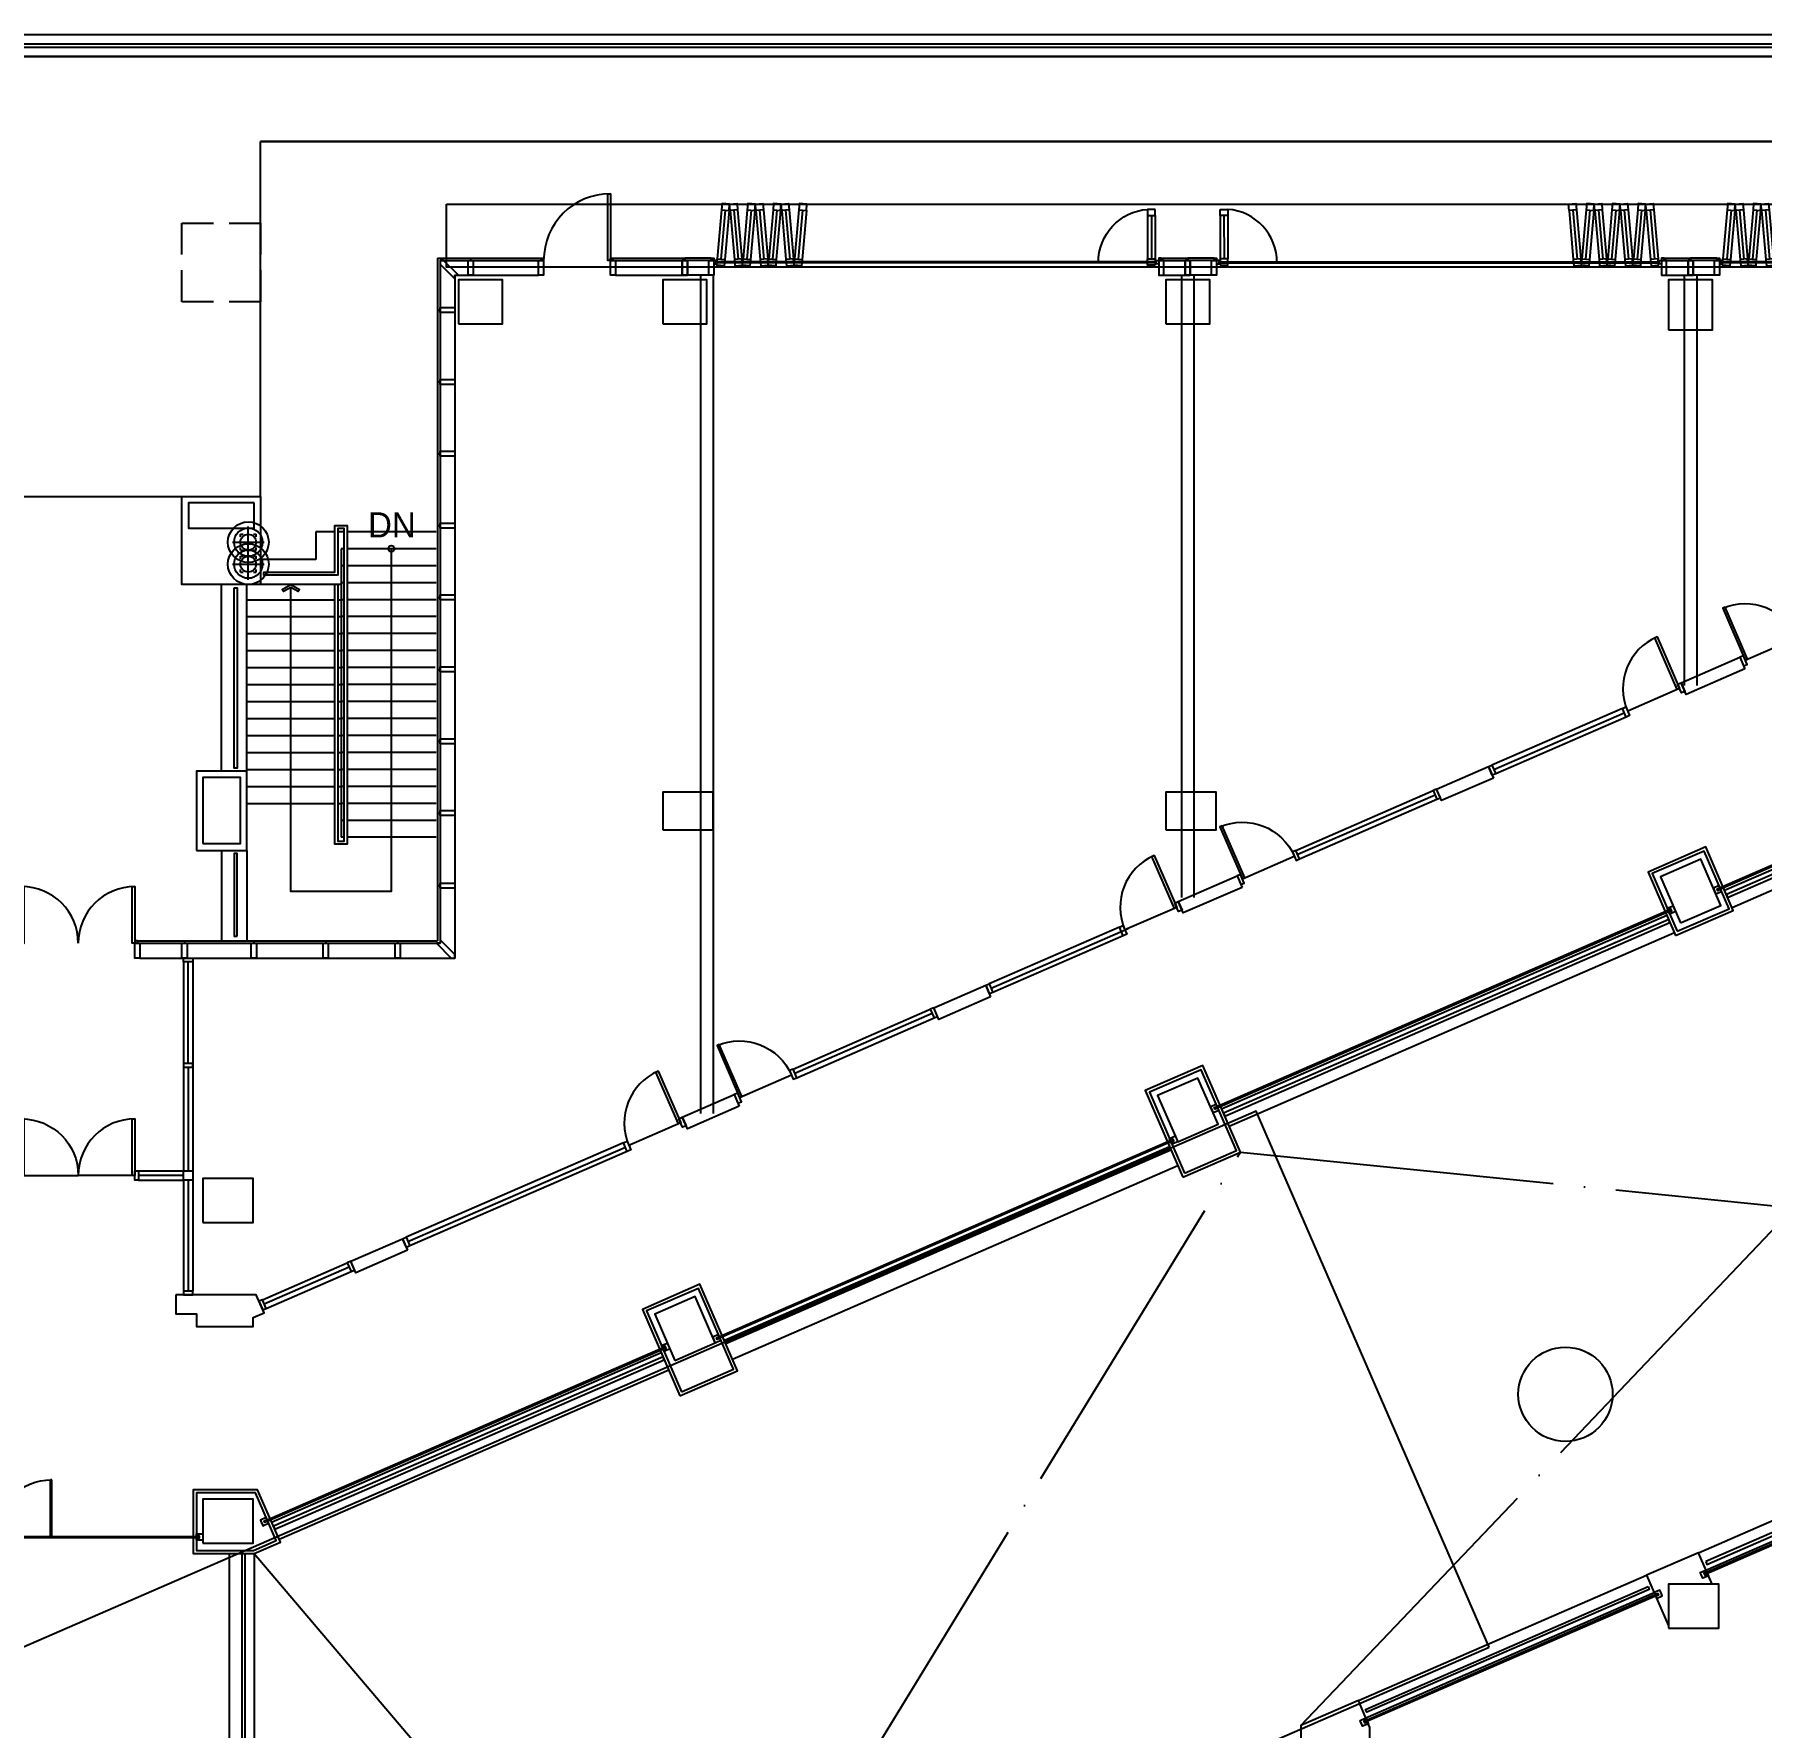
# Model space of a CAD drawing. Header units: millimetres. Extents: x -7448 to 427567, y 91657 to 341328.
# Drawn here: x 297826 to 325300, y 230362 to 257292 of the extents above; entities that cross this region are included whole.
import ezdxf
from ezdxf.enums import TextEntityAlignment as Align

# ---------------------------------------------------------------- set-up
doc = ezdxf.new("R2010")
doc.units = ezdxf.units.MM
doc.header["$LTSCALE"] = 500
doc.header["$MEASUREMENT"] = 0
for name, pattern in [('CEN-1', [24, 20, -2, 0, -2]), ('CONTINOUS', [0]), ('HOON1', [3, 2, -1])]:
    doc.linetypes.add(name, pattern=pattern)
doc.layers.add('e-plan', color=9, linetype='CONTINUOUS')
doc.styles.add('돋움', font='Dotum.ttf')

# ---------------------------------------------------------------- blocks, each defined once
blk = doc.blocks.new('2F 기둥 140514')
at = {"layer": 'e-plan', "ltscale": 0.5}
for points in [[(244653, 122650), (245353, 122650), (245353, 123350), (244653, 123350)], [(247903, 122650), (248603, 122650), (248603, 123350), (247903, 123350)], [(255903, 122650), (256603, 122650), (256603, 123350), (255903, 123350)], [(263903, 122550), (264603, 122550), (264603, 123350), (263903, 123350)], [(241403, 119800), (240353, 119800), (240353, 119400), (241403, 119400)], [(240583, 114380), (241183, 114380), (241183, 115430), (240583, 115430)], [(247903, 114600), (248703, 114600), (248703, 115200), (247903, 115200)], [(255903, 114600), (256703, 114600), (256703, 115200), (255903, 115200)], [(264093, 113117), (264735, 113396), (264416, 114130), (263774, 113850)], [(256093, 109638), (256735, 109917), (256416, 110651), (255774, 110372)], [(240583, 108350), (241383, 108350), (241383, 109050), (240583, 109050)], [(248093, 106160), (248735, 106439), (248416, 107173), (247774, 106893)], [(240583, 103250), (241383, 103250), (241383, 103950), (240583, 103950)], [(263903, 101900), (264703, 101900), (264703, 102600), (263903, 102600)]]:
    blk.add_lwpolyline(points, close=True, dxfattribs=at)
blk = doc.blocks.new('A$C7F1D75F0')
at = {"layer": 'e-plan'}
for p, q in [((0, 1150), (899, 1150)), ((0, 1150), (0, 1130)), ((0, 1130), (899, 1130)), ((899, 1150), (899, 1130))]:
    blk.add_line(p, q, dxfattribs=at)
blk.add_arc((0, 1150), 900, 270.0001, 0, dxfattribs=at)
blk = doc.blocks.new('A$C786028D1')
at = {"layer": 'e-plan', "linetype": 'ByBlock'}
for p, q in [((-114010, -8992), (-114010, -8950)), ((-114010, -8950), (-113968, -8950)), ((-113885, -9325), (-113885, -8825)), ((-113802, -8950), (-113760, -8950)), ((-113760, -8992), (-113760, -8950)), ((-114135, -9075), (-113635, -9075)), ((-114010, -9200), (-114010, -9158)), ((-114010, -9200), (-113968, -9200)), ((-114010, -9342), (-114010, -9300)), ((-114010, -9300), (-113968, -9300)), ((-113885, -9675), (-113885, -9175)), ((-113802, -9200), (-113760, -9200)), ((-113802, -9300), (-113760, -9300)), ((-113760, -9200), (-113760, -9158)), ((-113760, -9342), (-113760, -9300)), ((-114135, -9425), (-113635, -9425)), ((-114010, -9550), (-114010, -9508)), ((-114010, -9550), (-113968, -9550)), ((-113802, -9550), (-113760, -9550)), ((-113760, -9550), (-113760, -9508))]:
    blk.add_line(p, q, dxfattribs=at)
for centre in [(-113885, -9075), (-113885, -9425)]:
    blk.add_circle(centre, 325, dxfattribs=at)
at = {"layer": 'e-plan', "linetype": 'CONTINOUS'}
for centre in [(-113885, -9075), (-113885, -9425)]:
    blk.add_circle(centre, 225, dxfattribs=at)
at = {"layer": 'e-plan', "linetype": 'Continuous'}
for centre in [(-113885, -9075), (-113885, -9425)]:
    blk.add_circle(centre, 125, dxfattribs=at)
blk = doc.blocks.new('A$C20BE1455')
at = {"layer": 'e-plan'}
for points in [[(200, 1800), (200, 1760), (1100, 1760), (1100, 1800)], [(200, 0), (200, 40), (1100, 40), (1100, 0)]]:
    blk.add_lwpolyline(points, close=True, dxfattribs=at)
for centre, start, end in [((200, 1800), 270, 0), ((200, 0), 0, 90)]:
    blk.add_arc(centre, 900, start, end, dxfattribs=at)
blk = doc.blocks.new('A$C6B9375F1')
at = {"layer": 'e-plan'}
blk.add_lwpolyline([(-30, 195), (-30, 155), (10, 155), (10, -80), (-70, -80), (-70, 155), (-30, 155)], dxfattribs=at)
blk = doc.blocks.new('A$C66941DA5')
at = {"layer": 'e-plan'}
blk.add_line((-900, 0), (0, 0), dxfattribs=at)
blk.add_lwpolyline([(-900, 0), (-860, 0), (-860, -900), (-900, -900)], close=True, dxfattribs=at)
blk.add_arc((-900, 0), 900, 270, 360, dxfattribs=at)
blk = doc.blocks.new('A$C2A8C388E')
at = {"layer": 'e-plan'}
blk.add_lwpolyline([(0, 57), (235, 292), (292, 292), (292, 235), (57, 0), (57, 57)], close=True, dxfattribs=at)
blk = doc.blocks.new('A$C4EB37CB7')
at = {"layer": 'e-plan'}
for p, q in [((174, 730), (-5, 64)), ((231, 715), (53, 48)), ((289, 699), (111, 33))]:
    blk.add_line(p, q, dxfattribs=at)
for points in [[(199, 827), (315, 796), (289, 699), (174, 730), (199, 827)], [(-31, -33), (85, -64), (111, 33), (-5, 64), (-31, -33)]]:
    blk.add_lwpolyline(points, dxfattribs=at)
blk.add_circle((40, 0), 5, dxfattribs=at)
blk = doc.blocks.new('A$C4E3B2CC5')
at = {"layer": 'e-plan'}
for p, q in [((-243, -799), (-107, -31)), ((-184, -810), (-48, -41)), ((-125, -820), (11, -52))]:
    blk.add_line(p, q, dxfattribs=at)
for points in [[(-90, 67), (28, 47), (11, -52), (-107, -31), (-90, 67)], [(-260, -898), (-142, -919), (-125, -820), (-243, -799), (-260, -898)]]:
    blk.add_lwpolyline(points, dxfattribs=at)
blk.add_circle((-40, 8), 5, dxfattribs=at)
blk = doc.blocks.new('W5')
at = {"layer": 'e-plan', "ltscale": 0.5}
for p, q in [((104167851, -30095204), (104167431, -30095204)), ((104167851, -30095244), (104167431, -30095244)), ((104167931, -30095264), (104174931, -30095264)), ((104167931, -30095279), (104174931, -30095279)), ((104175011, -30095204), (104175431, -30095204)), ((104175011, -30095244), (104175391, -30095244)), ((104167811, -30095479), (104167431, -30095479)), ((104175051, -30095479), (104175391, -30095479))]:
    blk.add_line(p, q, dxfattribs=at)
at = {"layer": 'e-plan'}
for p, q in [((104167931, -30095264), (104174931, -30095264)), ((104167931, -30095279), (104174931, -30095279))]:
    blk.add_line(p, q, dxfattribs=at)
at = {"layer": 'e-plan', "ltscale": 0.5}
for points in [[(104167431, -30095204), (104167431, -30095244), (104167471, -30095244), (104167471, -30095479), (104167391, -30095479), (104167391, -30095244), (104167431, -30095244)], [(104167851, -30095204), (104167851, -30095244), (104167891, -30095244), (104167891, -30095479), (104167811, -30095479), (104167811, -30095244), (104167851, -30095244)], [(104175011, -30095204), (104175011, -30095244), (104174971, -30095244), (104174971, -30095479), (104175051, -30095479), (104175051, -30095244), (104175011, -30095244)], [(104175431, -30095204), (104175431, -30095244), (104175471, -30095244), (104175471, -30095479), (104175391, -30095479), (104175391, -30095244), (104175431, -30095244)]]:
    blk.add_lwpolyline(points, dxfattribs=at)
for points in [[(104167891, -30095244), (104167851, -30095244), (104167851, -30095204), (104167891, -30095204)], [(104175011, -30095204), (104174971, -30095204), (104174971, -30095244), (104175011, -30095244)]]:
    blk.add_lwpolyline(points, close=True, dxfattribs=at)
at = {"layer": 'e-plan'}
for points in [[(104167891, -30095299), (104167931, -30095299), (104167931, -30095244), (104167891, -30095244)], [(104174971, -30095299), (104174931, -30095299), (104174931, -30095244), (104174971, -30095244)]]:
    blk.add_lwpolyline(points, close=True, dxfattribs=at)
blk.add_arc((104168009, -30095270), 842, 359.4897, 85.9144, dxfattribs=at)
for name, p, rotation in [('A$C4EB37CB7', (104167970, -30095280), 15), ('A$C4E3B2CC5', (104173718, -30095267), 184.9999999754224), ('A$C4E3B2CC5', (104174128, -30095267), 184.9999999754224), ('A$C4E3B2CC5', (104174538, -30095267), 184.9999999754224)]:
    blk.add_blockref(name, p, dxfattribs=dict(at, rotation=rotation))
at = {"layer": 'e-plan', "extrusion": (0, 0, -1), "zscale": -1, "rotation": 184.9999999754224}
for p in [(-104173670, -30095267), (-104174080, -30095267), (-104174490, -30095267), (-104174900, -30095267)]:
    blk.add_blockref('A$C4E3B2CC5', p, dxfattribs=at)
blk = doc.blocks.new('1~2F TC-140305')
at = {"layer": 'e-plan', "ltscale": 0.5}
blk.add_circle((-92930, -22630), 750, dxfattribs=at)

msp = doc.modelspace()

# ---------------------------------------------------------------- linework, layer by layer
at = {"layer": 'e-plan'}
for p, q in [((169572, 257292), (357272, 257292)), ((169722, 257142), (357122, 257142)), ((169772, 257092), (357072, 257092)), ((296372, 256942), (356922, 256942)), ((304237, 253737), (304237, 242877)), ((304237, 253737), (305886, 253737)), ((304277, 253697), (304277, 242837)), ((304277, 253697), (305886, 253697)), ((307029, 253737), (308172, 253737)), ((307029, 253697), (308172, 253697)), ((304512, 253462), (304512, 242602)), ((304512, 253462), (305846, 253462)), ((307069, 253462), (308172, 253462)), ((308422, 253462), (308422, 240131)), ((308622, 253462), (308622, 240131)), ((316072, 253462), (316072, 243566)), ((316272, 253462), (316272, 243566)), ((324072, 253462), (324072, 246936)), ((324272, 253462), (324272, 246936)), ((302702, 249482), (302702, 249482)), ((302302, 249382), (302302, 248942)), ((302602, 249382), (302302, 249382)), ((302752, 249382), (302652, 249382)), ((304217, 249382), (302802, 249382)), ((302302, 248942), (301422, 248942)), ((302702, 249112), (302702, 244522)), ((302752, 249112), (302702, 249112)), ((304217, 249112), (302802, 249112)), ((302752, 248842), (302702, 248842)), ((304217, 248842), (302802, 248842)), ((300802, 245572), (300802, 248542)), ((301202, 245572), (301202, 248542)), ((302702, 248542), (301422, 248542)), ((302752, 248572), (302702, 248572)), ((304217, 248572), (302802, 248572)), ((301202, 248302), (302602, 248302)), ((302652, 248302), (302702, 248302)), ((302752, 248302), (302702, 248302)), ((304217, 248302), (302802, 248302)), ((301202, 248032), (302602, 248032)), ((302652, 248032), (302702, 248032)), ((302752, 248032), (302702, 248032)), ((304217, 248032), (302802, 248032)), ((301202, 247762), (302602, 247762)), ((302652, 247762), (302702, 247762)), ((302752, 247762), (302702, 247762)), ((304217, 247762), (302802, 247762)), ((301202, 247492), (302602, 247492)), ((302652, 247492), (302702, 247492)), ((302752, 247492), (302702, 247492)), ((304217, 247492), (302802, 247492)), ((324832, 243406), (334273, 247511)), ((301202, 247222), (302602, 247222)), ((302652, 247222), (302702, 247222)), ((302752, 247222), (302702, 247222)), ((304202, 247222), (302802, 247222)), ((301202, 246952), (302602, 246952)), ((302652, 246952), (302702, 246952)), ((302752, 246952), (302702, 246952)), ((304217, 246952), (302802, 246952)), ((301202, 246682), (302602, 246682)), ((302652, 246682), (302702, 246682)), ((302752, 246682), (302702, 246682)), ((304217, 246682), (302802, 246682)), ((323087, 246573), (321013, 245671)), ((321043, 245602), (323117, 246504)), ((301202, 246412), (302602, 246412)), ((302652, 246412), (302702, 246412)), ((302752, 246412), (302702, 246412)), ((304217, 246412), (302802, 246412)), ((323147, 246435), (321072, 245533)), ((301202, 246142), (302602, 246142)), ((302652, 246142), (302702, 246142)), ((302752, 246142), (302702, 246142)), ((304217, 246142), (302802, 246142)), ((301202, 245872), (302602, 245872)), ((302652, 245872), (302702, 245872)), ((302752, 245872), (302702, 245872)), ((304217, 245872), (302802, 245872)), ((301202, 245602), (302602, 245602)), ((302652, 245602), (302702, 245602)), ((302752, 245602), (302702, 245602)), ((304217, 245602), (302802, 245602)), ((301202, 245332), (302602, 245332)), ((302652, 245332), (302702, 245332)), ((302752, 245332), (302702, 245332)), ((304217, 245332), (302802, 245332)), ((317893, 244314), (320077, 245264)), ((320107, 245195), (317923, 244246)), ((317953, 244177), (320137, 245127)), ((327862, 245116), (324595, 243695)), ((327870, 245098), (324603, 243677)), ((301202, 245062), (302602, 245062)), ((302652, 245062), (302702, 245062)), ((302752, 245062), (302702, 245062)), ((304217, 245062), (302802, 245062)), ((324712, 243681), (327840, 245041)), ((302752, 244792), (302702, 244792)), ((302752, 244522), (302702, 244522)), ((304217, 244792), (302802, 244792)), ((304217, 244522), (302802, 244522)), ((300802, 244312), (300802, 242877)), ((301202, 244312), (301202, 242877)), ((323863, 243377), (316597, 240218)), ((323871, 243359), (316605, 240199)), ((316712, 240203), (323795, 243282)), ((299462, 242877), (304237, 242877)), ((315087, 243094), (313013, 242192)), ((313043, 242124), (315227, 243073)), ((315147, 242957), (313072, 242055)), ((316832, 239928), (323915, 243007)), ((299462, 242837), (304277, 242837)), ((299502, 242602), (304512, 242602)), ((300197, 242542), (300197, 239218)), ((300272, 240925), (300272, 242542)), ((300347, 242542), (300347, 239218)), ((309893, 240836), (312077, 241786)), ((312107, 241717), (309923, 240767)), ((309953, 240698), (312137, 241648)), ((300272, 240865), (300272, 239218)), ((307197, 239664), (303737, 238159)), ((303767, 238091), (307227, 239595)), ((315943, 239715), (308676, 236556)), ((315951, 239697), (308684, 236538)), ((308812, 236495), (315895, 239575)), ((307257, 239526), (303797, 238022)), ((308932, 236220), (316015, 239299)), ((299482, 239218), (300197, 239218)), ((300197, 239143), (299482, 239143)), ((299482, 239068), (300197, 239068)), ((300197, 239068), (300197, 237302)), ((300272, 239068), (300272, 237302)), ((300347, 239068), (300347, 237302)), ((301452, 237166), (302802, 237753)), ((302832, 237684), (301482, 237097)), ((301512, 237028), (302862, 237615)), ((301482, 233646), (307863, 236420)), ((301490, 233627), (307871, 236402)), ((301597, 233630), (307795, 236325)), ((301717, 233355), (307915, 236050)), ((324298, 233142), (328883, 235135)), ((329064, 234843), (324387, 232810)), ((329072, 234825), (324395, 232792)), ((324417, 232866), (329002, 234860)), ((290197, 233402), (300452, 233402)), ((290197, 233382), (300452, 233382)), ((300922, 233129), (300922, 222592)), ((301122, 233129), (301122, 222642)), ((301172, 233129), (301172, 222642)), ((301322, 233129), (301322, 222592)), ((318887, 230789), (323472, 232783)), ((323654, 232491), (318977, 230457)), ((323662, 232473), (318985, 230439)), ((319006, 230514), (323592, 232508))]:
    msp.add_line(p, q, dxfattribs=at)
at = {"layer": 'e-plan', "ltscale": 0.5}
for p, q in [((356922, 255592), (301422, 255592)), ((301422, 249942), (301422, 255592)), ((288917, 249942), (301422, 249942))]:
    msp.add_line(p, q, dxfattribs=at)
at = {"layer": 'e-plan', "linetype": 'CEN-1', "ltscale": 0.5}
for p, q in [((317972, 230391), (334273, 247511)), ((317011, 239515), (334829, 237721))]:
    msp.add_line(p, q, dxfattribs=at)
at = {"layer": 'e-plan'}
for points in [[(301422, 255592), (356922, 255592), (356922, 256942), (296372, 256942), (169922, 256942), (169922, 255592), (200272, 255592), (200272, 249942), (212772, 249942), (212772, 249742), (288917, 249742), (288917, 249942), (301422, 249942)], [(306989, 253697), (306949, 253697), (306949, 254760), (306989, 254760)], [(304382, 254592), (356272, 254592), (356272, 253592), (304382, 253592)], [(305926, 253697), (305886, 253697), (305886, 253737), (305926, 253737)], [(307029, 253697), (306989, 253697), (306989, 253737), (307029, 253737)], [(300172, 249942), (301422, 249942), (301422, 248542), (300172, 248542)], [(325013, 247410), (324958, 247386), (325017, 247249), (325072, 247273)], [(323967, 246956), (324022, 246980), (324082, 246842), (324027, 246818)], [(323087, 246573), (323142, 246597), (323202, 246459), (323147, 246435)], [(320958, 245647), (321013, 245671), (321072, 245533), (321017, 245509)], [(300402, 244312), (301202, 244312), (301202, 245572), (300402, 245572)], [(320132, 245288), (320077, 245264), (320137, 245127), (320192, 245151)], [(327844, 244907), (327824, 244952), (324742, 243612), (324762, 243566)], [(317893, 244314), (317838, 244291), (317898, 244153), (317953, 244177)], [(323935, 242961), (324852, 243360), (324413, 244369), (323496, 243970)], [(323961, 243027), (324786, 243386), (324387, 244303), (323562, 243944)], [(317013, 243932), (316958, 243908), (317017, 243770), (317072, 243794)], [(324549, 243681), (324549, 243681), (324561, 243653), (324561, 243653), (324575, 243621), (324666, 243661), (324652, 243693), (324607, 243673), (324595, 243701), (324641, 243721), (324627, 243753), (324535, 243713)], [(315967, 243477), (316022, 243501), (316082, 243363), (316027, 243340)], [(323907, 243402), (323907, 243402), (323919, 243374), (323919, 243374), (323933, 243342), (323841, 243302), (323827, 243334), (323873, 243354), (323861, 243382), (323815, 243362), (323801, 243394), (323893, 243434)], [(323845, 243168), (323825, 243214), (316742, 240134), (316762, 240088)], [(299462, 242877), (299422, 242877), (299422, 242837), (299462, 242837)], [(315087, 243094), (315142, 243118), (315202, 242981), (315147, 242957)], [(300347, 242602), (300347, 242542), (300197, 242542), (300197, 242602)], [(312958, 242168), (313013, 242192), (313072, 242055), (313017, 242031)], [(312132, 241810), (312077, 241786), (312137, 241648), (312192, 241672)], [(300347, 240865), (300347, 240925), (300197, 240925), (300197, 240865)], [(309893, 240836), (309838, 240812), (309898, 240674), (309953, 240698)], [(316094, 239116), (317011, 239515), (316413, 240890), (315496, 240492)], [(316120, 239182), (316946, 239541), (316387, 240825), (315562, 240466)], [(309013, 240453), (308958, 240429), (309017, 240292), (309072, 240316)], [(320968, 231639), (317259, 240168), (291097, 228792), (234452, 228792), (234452, 218292), (290271, 218292)], [(316549, 240202), (316549, 240202), (316561, 240175), (316561, 240175), (316575, 240143), (316666, 240183), (316652, 240215), (316607, 240195), (316595, 240222), (316641, 240242), (316627, 240274), (316535, 240235)], [(308077, 240046), (308132, 240070), (308192, 239933), (308137, 239909)], [(307197, 239664), (307252, 239688), (307312, 239550), (307257, 239526)], [(315905, 239552), (315885, 239598), (308802, 236518), (308822, 236472)], [(315987, 239740), (315987, 239740), (315999, 239712), (315999, 239712), (316013, 239680), (315921, 239640), (315907, 239673), (315953, 239692), (315941, 239720), (315895, 239700), (315881, 239732), (315973, 239772)], [(299422, 239218), (299482, 239218), (299482, 239068), (299422, 239068)], [(300197, 239218), (300347, 239218), (300347, 239068), (300197, 239068)], [(303682, 238135), (303737, 238159), (303797, 238022), (303742, 237998)], [(302857, 237777), (302802, 237753), (302862, 237615), (302917, 237639)], [(308094, 235638), (309011, 236036), (308413, 237412), (307496, 237013)], [(300072, 237242), (300072, 236942), (300402, 236942), (300402, 236742), (301302, 236742), (301302, 236882), (301477, 236959), (301354, 237242), (300072, 237242)], [(300347, 237242), (300347, 237302), (300197, 237302), (300197, 237242)], [(301452, 237166), (301397, 237142), (301457, 237004), (301512, 237028)], [(308120, 235703), (308946, 236062), (308387, 237346), (307562, 236987)], [(308629, 236541), (308629, 236541), (308641, 236513), (308641, 236513), (308654, 236481), (308746, 236521), (308732, 236553), (308686, 236533), (308674, 236560), (308720, 236580), (308706, 236613), (308615, 236573)], [(307907, 236445), (307907, 236445), (307919, 236417), (307919, 236417), (307933, 236385), (307841, 236345), (307827, 236377), (307873, 236397), (307861, 236425), (307815, 236405), (307801, 236437), (307893, 236477)], [(307845, 236211), (307825, 236257), (301627, 233562), (301647, 233516)], [(324413, 233001), (324433, 232955), (328927, 234909), (328907, 234955), (324413, 233001)], [(301312, 233179), (301671, 233335), (301342, 234092), (300402, 234092), (300402, 233179), (301312, 233179)], [(301434, 233630), (301434, 233630), (301446, 233603), (301446, 233603), (301460, 233571), (301551, 233610), (301537, 233643), (301492, 233623), (301480, 233650), (301525, 233670), (301512, 233702), (301420, 233662)], [(300502, 233407), (300502, 233407), (300502, 233377), (300502, 233377), (300502, 233342), (300402, 233342), (300402, 233377), (300452, 233377), (300452, 233407), (300402, 233407), (300402, 233442), (300502, 233442)], [(324351, 232767), (324351, 232767), (324339, 232794), (324339, 232794), (324325, 232827), (324417, 232866), (324431, 232834), (324385, 232814), (324397, 232787), (324443, 232807), (324457, 232775), (324365, 232735)], [(323496, 232602), (323516, 232556), (319022, 230603), (319002, 230648), (323496, 232602)], [(323709, 232488), (323709, 232488), (323697, 232515), (323697, 232515), (323683, 232547), (323592, 232508), (323606, 232475), (323652, 232495), (323664, 232468), (323618, 232448), (323632, 232416), (323723, 232456)], [(318941, 230414), (318941, 230414), (318929, 230442), (318929, 230442), (318915, 230474), (319006, 230514), (319020, 230482), (318975, 230462), (318987, 230434), (319032, 230454), (319046, 230422), (318955, 230382)]]:
    msp.add_lwpolyline(points, close=True, dxfattribs=at)
at = {"layer": 'e-plan', "linetype": 'HOON1', "ltscale": 0.5}
msp.add_lwpolyline([(300172, 253042), (300172, 254292), (301422, 254292), (301422, 253042)], close=True, dxfattribs=at)
at = {"layer": 'e-plan'}
for points in [[(302652, 248542), (302652, 244462), (302752, 244462), (302752, 249432), (302652, 249432), (302652, 248692), (301472, 248692), (301472, 248742), (302602, 248742), (302602, 249482), (302802, 249482), (302802, 244412), (302602, 244412), (302602, 248542)], [(303502, 249112), (303502, 243662), (301902, 243662), (301902, 248498)], [(301002, 248492), (301052, 248492), (301052, 245622), (301002, 245622), (301002, 248492)], [(301902, 248498), (301786, 248431), (301767, 248465), (301902, 248542), (302042, 248465), (302018, 248431), (301902, 248498)], [(301052, 242947), (301052, 244262), (301002, 244262), (301002, 242947), (301052, 242947)], [(301322, 233129), (301737, 233309), (301375, 234142), (300352, 234142), (300352, 233129), (301322, 233129)], [(324515, 232642), (324298, 233142), (323472, 232783), (323822, 231978)], [(318887, 230789), (317972, 230391), (317972, 229542), (319072, 229542), (319072, 230363), (318887, 230789)]]:
    msp.add_lwpolyline(points, dxfattribs=at)
at = {"layer": 'e-plan', "ltscale": 0.5}
for points in [[(325037, 247203), (324102, 246796), (324022, 246980), (324958, 247386), (325037, 247203)], [(321037, 245464), (320212, 245105), (320132, 245288), (320958, 245647), (321037, 245464)], [(317037, 243724), (316102, 243318), (316022, 243501), (316958, 243908), (317037, 243724)], [(313037, 241985), (312212, 241626), (312132, 241810), (312958, 242168), (313037, 241985)], [(309037, 240246), (308212, 239887), (308132, 240070), (308958, 240429), (309037, 240246)], [(303762, 237952), (302937, 237593), (302857, 237777), (303682, 238135), (303762, 237952)]]:
    msp.add_lwpolyline(points, dxfattribs=at)
at = {"layer": 'e-plan', "linetype": 'CEN-1', "ltscale": 0.5}
for points in [[(301322, 213842), (317011, 239515)], [(301322, 233129), (317972, 213542)]]:
    msp.add_lwpolyline(points, dxfattribs=at)
at = {"layer": 'e-plan'}
msp.add_circle((303502, 249112), 50, dxfattribs=at)
msp.add_arc((306989, 253697), 1063, 90, 179.9704, dxfattribs=at)

# ---------------------------------------------------------------- block references
for name, p in [('A$C786028D1', (415112, 258292)), ('W5', (-103851259, 30348941)), ('1~2F TC-140305', (415112, 258292)), ('A$C6B9375F1', (304794, 253542)), ('A$C6B9375F1', (305916, 253542)), ('A$C6B9375F1', (307059, 253542)), ('A$C6B9375F1', (308202, 253542)), ('2F 기둥 140514', (59920, 130042)), ('A$C6B9375F1', (299492, 242682)), ('A$C6B9375F1', (300242, 242682)), ('A$C6B9375F1', (301345, 242682)), ('A$C6B9375F1', (302488, 242682)), ('A$C6B9375F1', (303631, 242682))]:
    msp.add_blockref(name, p, dxfattribs=at)
at = {"layer": 'e-plan', "xscale": -1}
for name, p in [('W5', (104483603, 30348941)), ('W5', (104499603, 30348941)), ('A$C2A8C388E', (304569, 253405))]:
    msp.add_blockref(name, p, dxfattribs=at)
at = {"layer": 'e-plan'}
for name, p, rotation in [('A$C6B9375F1', (304432, 252938), 90), ('A$C6B9375F1', (304432, 251796), 90), ('A$C6B9375F1', (304432, 250653), 90), ('A$C6B9375F1', (304432, 249510), 90), ('A$C6B9375F1', (304432, 248367), 90), ('A$C66941DA5', (323172, 246528), 203.4999999072282), ('A$C6B9375F1', (304432, 247224), 90), ('A$C6B9375F1', (304432, 246081), 90), ('A$C6B9375F1', (304432, 244938), 90), ('A$C66941DA5', (315172, 243049), 203.4999999072282), ('A$C20BE1455', (299422, 242637), 89.99997609433791), ('A$C6B9375F1', (304432, 243785), 90), ('A$C66941DA5', (307282, 239619), 203.4999999072282), ('A$C66941DA5', (298522, 239143), 180.0009379726494)]:
    msp.add_blockref(name, p, dxfattribs=dict(at, rotation=rotation))
at = {"layer": 'e-plan', "xscale": -1}
for name, p, rotation in [('A$C66941DA5', (325868, 247700), 203.4999999072282), ('A$C66941DA5', (317868, 244222), 203.4999999072282), ('A$C2A8C388E', (304221, 242893), 180), ('A$C66941DA5', (309868, 240743), 203.4999999072282), ('A$C66941DA5', (298522, 239143), 179.9990620273505), ('A$C7F1D75F0', (296952, 233402), 270.0003363868166)]:
    msp.add_blockref(name, p, dxfattribs=dict(at, rotation=rotation))

# ---------------------------------------------------------------- texts
at = {"layer": 'e-plan', "lineweight": 0, "style": '돋움'}
msp.add_text('DN', height=400, dxfattribs=at).set_placement((303511, 249492), align=Align.MIDDLE_CENTER)

doc.saveas('drawing.dxf')
